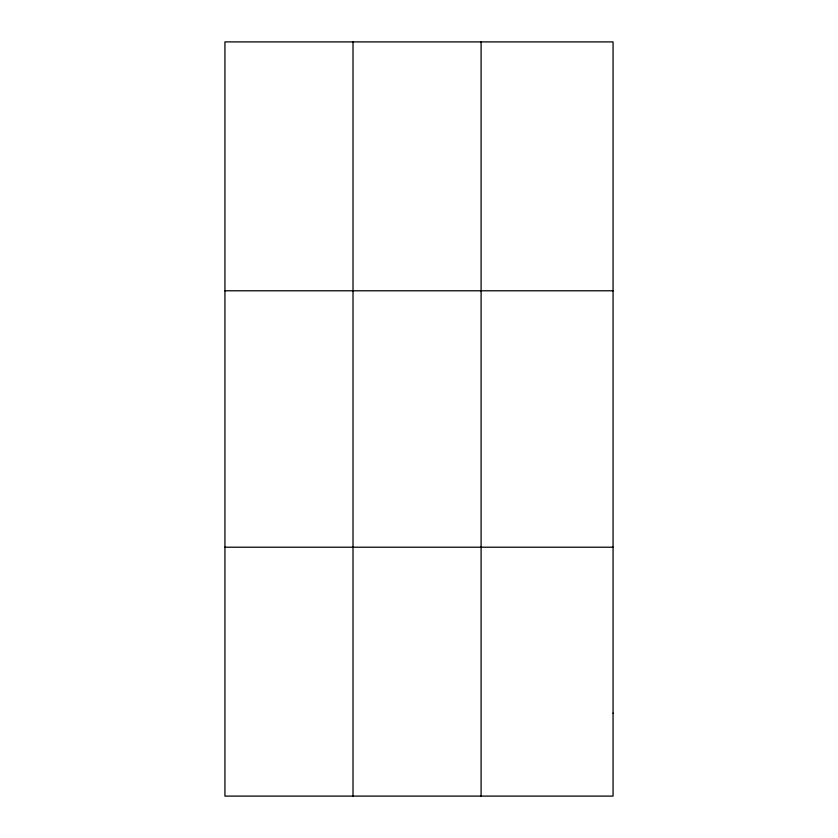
<?xml version="1.0" encoding="UTF-8"?>
<svg xmlns="http://www.w3.org/2000/svg" width="838" height="838" viewBox="0 0 838 838"><rect width="100%" height="100%" fill="white"/><g stroke="black" fill="none" stroke-linecap="round" stroke-linejoin="round"><path stroke-width="1.26" d="M353.018 796.1L353.018 41.9M481.096 796.1L481.096 41.9M224.94 290.786L613.06 290.786M224.94 547.214L613.06 547.214M613.06 713.138L613.06 796.1L224.94 796.1L224.94 41.9L613.06 41.9L613.06 713.138"/></g></svg>
